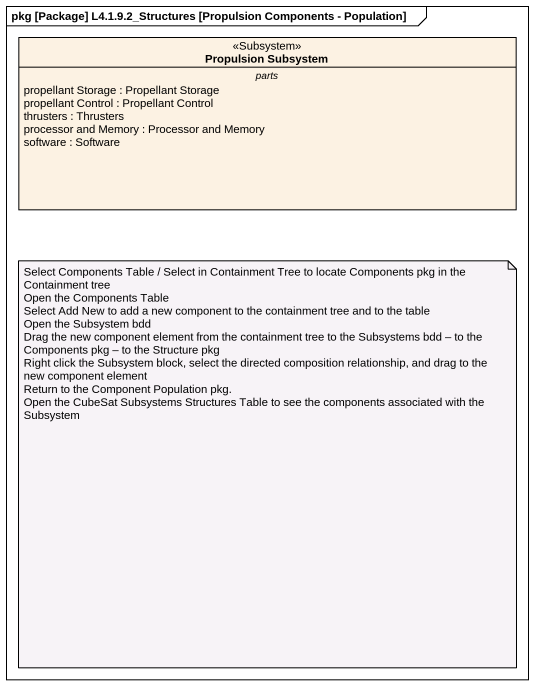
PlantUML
@startuml
mainframe pkg [Package] L4.1.9.2_Structures [Propulsion Components - Population]
hide circle
hide empty members
class "Propulsion Subsystem" as Propulsion_Subsystem <<Subsystem>> {
  -- parts --
  propellant Storage : Propellant Storage
  propellant Control : Propellant Control
  thrusters : Thrusters
  processor and Memory : Processor and Memory
  software : Software
}
note as N1
  Select Components Table / Select in Containment Tree to locate Components pkg in the Containment tree
  Open the Components Table
  Select Add New to add a new component to the containment tree and to the table
  Open the Subsystem bdd
  Drag the new component element from the containment tree to the Subsystems bdd – to the Components pkg – to the Structure pkg
  Right click the Subsystem block, select the directed composition relationship, and drag to the new component element
  Return to the Component Population pkg.
  Open the CubeSat Subsystems Structures Table to see the components associated with the Subsystem
end note
@enduml
